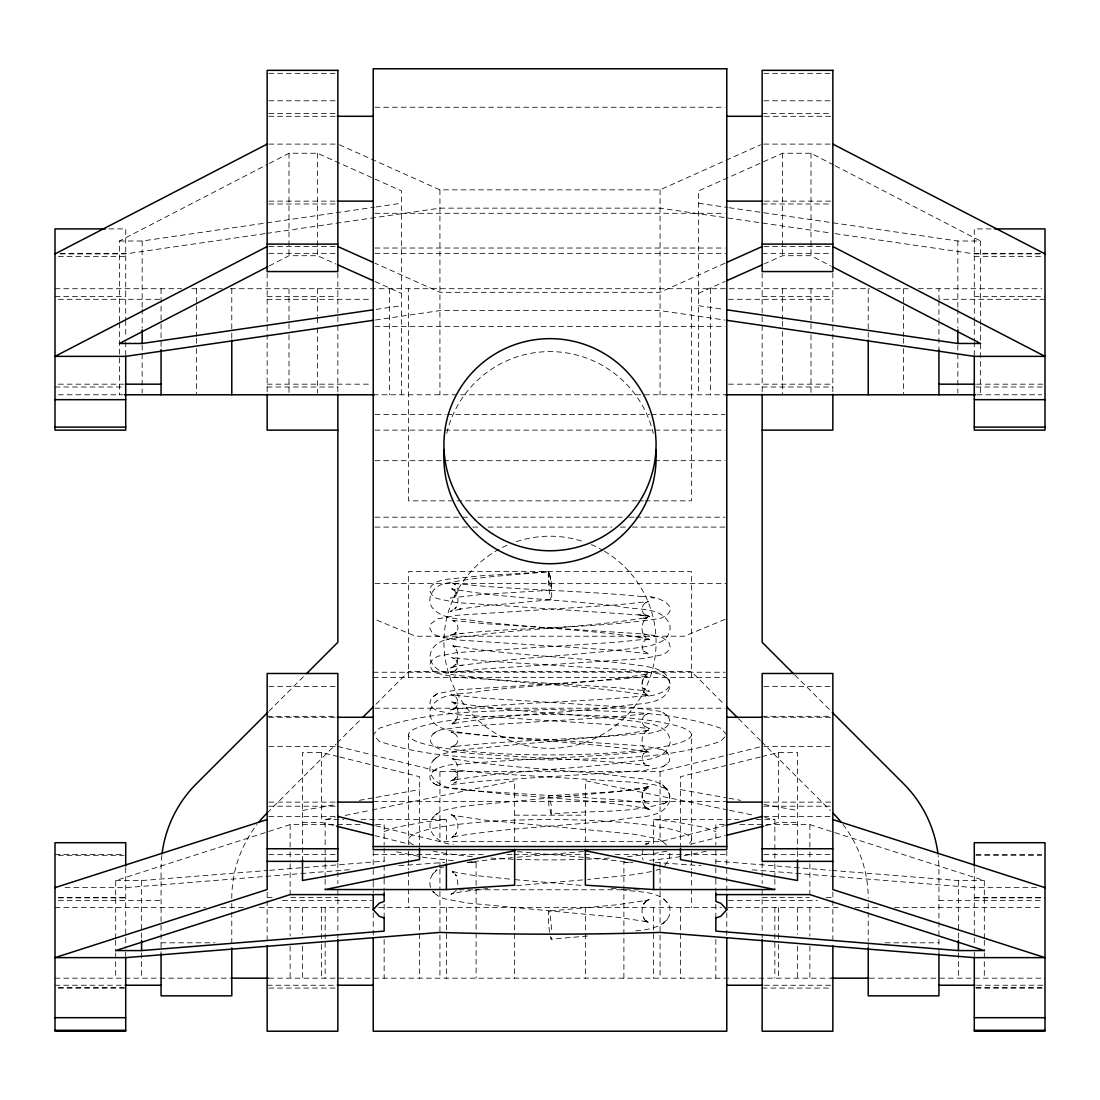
<?xml version="1.0" encoding="UTF-8"?>
<svg xmlns="http://www.w3.org/2000/svg" width="1100" height="1100" viewBox="0 0 1100 1100"><rect width="100%" height="100%" fill="white"/><g stroke="black" fill="none" stroke-linecap="round" stroke-linejoin="round"><path stroke-width="0.75" stroke-dasharray="5 3.75" d="M457.916 884.634L456.967 877.401L455.125 874.197L456.569 875.614L452.526 871.585L454.011 873.029L450.876 871.227L470.291 874.954L513.315 879.491M643.005 849.145L642.111 856.391L643.087 859.939M435.353 871.489L437.099 869.784C431.393 873.799 428.051 881.306 430.884 888.016M644.902 902.454L643.459 903.87L647.529 899.855C641.506 904.379 640.186 913.605 644.82 919.572L643.376 918.17L647.419 922.157L645.934 920.714L649.069 922.501L644.518 921.003L647.859 921.841L616.701 917.18L467.197 903.018L445.225 898.975L440.206 897.325L435.325 893.819M635.8 930.834C649.605 930.105 675.029 924.742 669.158 905.575C659.849 889.254 636.928 893.09 621.308 889.295M434.651 815.691C421.341 828.314 438.776 845.157 453.145 844.236M434.734 759.055C420.269 773.245 441.251 789.607 456.156 788.246C519.86 797.761 584.705 797.844 648.202 808.72L644.848 807.936L649.413 809.435L646.236 807.702L647.721 809.146L643.61 805.173L645.067 806.589C640.31 800.745 641.314 791.464 647.24 786.816L645.769 788.26L648.862 786.418L644.325 787.916L647.652 787.009L616.564 791.656L467.362 805.791L448.772 808.954L440.413 811.401L432.877 817.424M435.325 784.286L445.225 787.696L467.197 790.364L616.701 799.7L649.069 803.22L643.376 800.36L644.82 801.281C641.107 798.49 641.204 792.756 644.902 789.992L643.459 790.928L649.192 788.054L616.798 791.56L548.817 795.685L548.776 805.021L551.183 814.22C588.638 809.793 628.485 814.316 664.62 802.973M551.183 814.22L551.224 804.884L548.817 795.685M664.73 788.246L654.83 784.864L632.844 782.224L483.257 772.874L450.876 769.381L456.569 772.269L455.125 771.348C458.824 774.139 458.824 779.872 455.111 782.65L456.555 781.729L450.849 784.575L483.244 781.055L643.61 770.66L662.998 766.727L669.13 761.764L670.024 756.992L667.191 752.551L662.819 749.732L643.418 745.896L483.381 735.529L451.041 732.05L454.149 733.26L452.678 732.311C457.971 734.374 459.979 741.826 454.987 745.374L456.431 744.439L450.67 747.271L455.235 746.281L451.88 746.804C515.611 739.612 579.947 739.599 643.761 733.301C653.606 734.718 680.102 725.973 665.308 714.037M434.651 732.724C419.98 744.727 446.49 753.362 456.308 751.987C520.08 758.271 584.348 758.285 648.038 765.476L644.683 764.94L649.248 765.93L643.514 763.084L644.957 764.019C641.245 761.255 641.149 755.521 644.82 752.689L643.376 753.624L649.041 750.709L644.49 751.699L647.831 751.121C584.279 758.299 520.149 758.312 456.5 764.582C445.555 763.345 416.405 773.768 437.071 785.414M662.874 804.086C671.976 801.666 672.155 789.594 662.984 787.133M724.776 736.918L720.761 741.276C666.174 760.072 606.994 757.928 550 759.963C493.006 757.928 433.826 760.072 379.239 741.276L373.216 734.745L379.239 728.227C433.826 709.418 493.006 711.562 550 709.527C606.994 711.562 666.174 709.418 720.761 728.227L726.784 734.745M645.123 615.67L648.519 616.096L637.629 614.666L649.701 616.66L643.775 613.993L645.219 614.928C640.09 611.641 641.658 604.092 646.938 601.893L645.466 602.841L648.546 601.562L616.344 604.931L456.995 615.271L437.498 618.929L431.049 623.7L429.797 628.402L432.314 632.899L436.576 635.8L455.978 639.87L617.1 650.32L649.605 653.936L643.706 651.227L645.15 652.163C640.035 648.835 641.699 641.3 647.006 639.169L645.521 640.118L648.615 638.866L616.399 642.263L456.913 652.602L437.429 656.329L431.021 661.141L429.811 665.871L432.369 670.34L436.645 673.227L456.046 677.229L617.031 687.665L649.536 691.254L643.665 688.49L645.109 689.425C640.049 686.029 641.781 678.521 647.102 676.418L645.618 677.366L648.711 676.129L616.467 679.566L456.816 689.92L437.36 693.701L431.021 698.569L429.866 703.312L432.493 707.781L436.769 710.641L456.156 714.615L616.949 725.037L649.413 728.599L643.61 725.794L645.067 726.715C640.035 723.223 641.946 715.756 647.24 713.666L645.769 714.615L648.862 713.405L616.564 716.87L467.362 726.192L440.413 729.891L432.877 733.865M454.905 708.07L456.349 707.135L452.224 709.747C459.181 707.52 459.841 697.675 452.829 695.035L454.314 695.984L451.22 694.774L483.491 698.211L632.569 707.534L659.505 711.232L667.081 715.179M664.744 865.521L669.13 859.691L670.024 852.445M268.95 711.178L305.222 674.919M267.149 812.996L336.05 744.095M337.246 742.885L361.433 718.713M375.939 704.206L408.567 671.564L691.433 671.564L724.061 704.206M456.555 889.941L452.499 893.929L453.984 892.485L450.849 894.245L459.772 892.031L489.926 888.223M435.627 758.244L440.564 754.834L445.555 753.197L467.486 749.251L616.467 735.144L647.501 730.51L644.174 731.431L648.711 729.946L645.618 731.803L647.102 730.372C641.19 735.034 640.296 744.329 645.109 750.09L643.665 748.674L649.536 752.854L644.957 751.355L648.34 752.111C588.335 741.867 527.148 741.084 466.812 733.205C453.351 731.308 428.587 729.933 429.935 710.737C436.672 690.442 464.406 695.406 480.7 691.144C536.181 684.626 592.322 683.471 647.405 673.998L644.077 674.96L648.615 673.475L645.521 675.373L647.006 673.929C641.135 678.631 640.255 687.926 645.15 693.632L643.706 692.216L649.605 696.314L645.04 694.815L648.436 695.516C592.776 685.946 536.058 684.777 480.013 678.191C463.842 674.107 435.105 678.783 429.797 657.621C431.709 633.861 464.228 638.577 480.755 634.562C536.181 628.045 592.281 626.904 647.322 617.43L644.009 618.447L648.546 616.962L645.466 618.901L646.938 617.471C641.135 622.243 640.283 631.524 645.219 637.216L643.775 635.8L649.701 639.829L637.629 636.817L640.75 637.423C587.414 629.819 533.473 627.619 479.944 621.638C464.337 618.104 443.726 621.197 432.286 607.75C425.054 597.548 434.899 584.719 445.83 583.316C479.751 576.414 514.498 575.094 548.873 571.67L551.293 581.419L551.127 590.191L482.804 594.344L450.23 598.015L456.17 595.375L454.712 596.31C459.855 593.051 458.37 585.489 453.09 583.248L454.561 584.196L451.509 582.904L456.033 583.88L452.719 583.192C516.959 590.507 581.817 590.219 646.099 596.984M435.518 814.852L437.25 813.161M432.754 874.06L434.527 872.327M662.874 923.821L664.62 922.116M665.459 921.25L667.246 919.518M432.946 760.787L437.36 756.553M437.36 693.701L432.946 696.493M435.518 732.174L437.25 731.046M432.754 771.251L434.527 770.11M435.353 769.546L437.099 768.433M662.998 766.727L664.744 765.614M665.541 765.023L667.315 763.881M665.459 802.395L667.246 801.254M646.965 844.154L649.041 842.944L644.49 844.442M646.044 901.312L649.192 899.511L644.641 901.01L647.982 900.157L616.798 904.819L548.817 911.089M119.446 321.214L119.446 241.01L267.795 164.216M269.321 163.433L288.998 153.244L317.446 153.244L401.5 190.933L401.5 394.776M269.321 265.884L288.998 255.709L317.446 255.709L336.119 264.069M339.405 144.787L439.931 189.846L660.069 189.846L760.595 144.787M833.718 165L811.003 153.244L782.554 153.244L698.5 190.933L698.5 394.776M725.024 263.189L660.069 292.311L439.931 292.311L374.976 263.189M698.5 293.384L724.969 281.518M763.881 264.069L782.554 255.709L811.003 255.709L830.679 265.884M725.216 619.3L684.393 636.212L415.607 636.212L374.784 619.3M453.709 708.785L450.519 709.926L455.098 708.936L451.715 709.445C515.556 702.24 579.975 702.226 643.899 695.929C653.757 697.373 680.24 688.49 665.252 676.651M384.147 831.518L396.894 827.131L424.999 821.906L446.394 819.569L446.394 843.466M706.282 851.249L675.001 857.56L646.717 860.668M454.933 666.559L450.354 668.071L456.266 664.001L454.822 665.418C459.745 659.725 458.865 650.444 453.035 645.714L454.506 647.144L451.426 645.232L455.95 646.717L452.636 645.714C512.05 655.861 572.646 656.631 632.39 664.441C645.879 666.669 670.12 667.081 670.202 686.015C664.812 707.107 636.13 702.377 619.96 706.489C563.942 713.075 507.251 714.23 451.605 723.814L455.001 723.085L450.422 724.584L456.321 720.445L454.864 721.848C459.731 716.114 458.837 706.832 452.953 702.158L454.438 703.587L451.344 701.717L455.881 703.202L452.554 702.254C512.023 712.401 572.66 713.185 632.459 720.995C646.002 723.14 670.244 723.8 670.161 742.761C664.648 763.785 636.048 758.973 619.905 763.111C563.942 769.697 507.293 770.852 451.715 780.423L455.098 779.639L450.519 781.151L453.709 779.419L452.224 780.876L456.349 776.916L454.905 778.332C459.69 772.53 458.755 763.249 452.829 758.588L454.314 760.031L451.22 758.175L455.757 759.674L452.43 758.753C507.609 768.254 563.846 769.395 619.424 775.94C635.814 779.845 668.58 775.5 670.092 799.466C664.441 820.421 635.979 815.581 619.809 819.747C563.929 826.32 507.375 827.475 451.88 837.018L455.235 836.22L450.67 837.719L453.832 835.973L452.348 837.416L456.431 833.442L454.987 834.845C459.69 828.96 458.631 819.692 452.678 815.059L454.149 816.503L451.041 814.674L455.592 816.173L452.265 815.279L483.381 819.94L632.706 834.075L654.665 838.062L659.67 839.699L664.565 843.164M440.234 868.01L444.001 866.786M656.109 870.265L659.876 869.041M115.692 938.63L115.692 880.577L290.125 824.601L360.223 824.601M645.604 844.14L647.831 843.562L644.737 844.181M372.433 754.985L439.931 771.65L660.069 771.65L727.567 754.985M729.218 754.572L762.149 746.446M760.21 757.006L680.487 776.696L680.487 846.684M761.86 756.594L778.47 752.496L797.5 752.496L797.5 849.777M375.719 825.784L439.931 841.651L660.069 841.651L724.281 825.784M690.456 844.223L725.326 835.615M765.188 825.77L778.47 822.484L797.5 822.484M454.933 634.301L450.354 635.291L456.266 632.61L454.822 633.545C459.951 630.245 458.329 622.696 453.035 620.538L454.506 621.486L451.426 620.221L483.629 623.604L643.046 633.944L662.544 637.629L668.965 642.428L670.202 647.13L667.659 651.612L663.396 654.514L643.995 658.543L482.928 668.993L450.422 672.595L456.321 669.859L454.864 670.794C459.965 667.439 458.274 659.904 452.953 657.786L454.438 658.735L451.344 657.498L483.574 660.921L632.459 670.216L659.381 673.888L667.026 677.793M325.146 862.235L325.146 819.569L335.197 817.506M345.262 815.444L370.425 810.287M372.103 809.944L514.649 780.739L514.649 844.209M445.72 639.98L449.116 639.306M453.86 638.357L456.995 637.725M451.536 667.246L462.426 665.06M651.516 871.571L632.871 874.747L587.579 879.491M302.5 810.48L335.926 804.526M359.329 800.346L374.385 797.665M376.049 797.376L419.513 789.621M459.291 665.679C517.014 657.456 575.438 655.572 633.284 648.312C646.814 646.511 671.591 644.82 670.024 625.598C663.176 605.413 635.442 610.692 619.204 606.265C563.805 599.748 507.746 598.606 452.719 589.132L456.033 590.178L451.509 588.692L454.561 590.659L453.09 589.215C458.851 594.027 459.676 603.322 454.712 609.001L456.17 607.585L450.23 611.586L462.316 608.575L459.195 609.166L482.804 606.031L551.127 599.734A14.094 1.224 85.1 0 0 550.536 579.232A14.094 1.224 85.1 0 0 548.322 578.16A14.094 1.224 85.1 0 0 551.127 599.734M119.446 241.01L142.161 241.01L374.385 207.199M376.076 206.951L401.5 203.252M264.99 233.626L125.716 253.907L60.046 253.907M266.681 233.379L439.931 208.147L660.069 208.147L829.923 232.884M376.076 309.403L401.5 305.704M375.389 320.004L439.931 310.613L660.069 310.613L724.611 320.004M451.536 634.755L462.426 633.311M467.211 862.372L472.161 861.768M473.811 861.575L480.397 860.777M482.089 860.612L512.476 857.629M459.291 633.724C526.13 626.519 593.931 628.705 660.385 618.379C685.561 608.053 655.971 594.275 642.964 596.585M517.357 857.189L583.371 851.482M516.587 885.638L585.942 879.643M587.51 936.031L551.183 939.18M115.692 880.577L141.584 880.577L268.001 870.444M269.706 870.306L384.147 861.121M349.415 869.688L125.716 887.645L63.415 887.645M398.942 865.714L444.854 862.428M623.893 978.175L623.893 862.428L628.732 862.139M514.649 815.183L585.351 815.183M268.826 73.343L336.174 73.343M763.826 73.343L831.174 73.343M268.826 100.787L336.174 100.787M763.826 100.787L832.851 100.787M374.935 107.236L725.065 107.236M268.826 113.465L336.174 113.465M762.149 113.465L831.174 113.465M268.854 116.297L335.582 116.297M764.418 116.297L831.146 116.297M268.826 144.1L336.174 144.1M763.826 144.1L832.851 144.1M268.854 201.135L335.582 201.135M764.418 201.135L831.146 201.135M268.826 203.981L337.851 203.981M762.149 203.981L831.174 203.981M374.935 213.29L725.065 213.29M108.873 228.91L125.716 228.91L125.716 319.11M991.128 228.91L974.284 228.91L974.284 319.11M729.011 207.694L957.839 241.01L980.554 241.01L980.554 324.637M268.826 246.551L336.174 246.551M763.826 246.551L832.851 246.551M374.935 248.022L725.065 248.022M60.046 253.344L125.716 253.344M268.826 253.344L337.851 253.344M374.935 253.344L726.784 253.344M762.149 253.344L832.851 253.344M974.284 253.344L1043.322 253.344M1039.954 253.907L974.284 253.907L831.614 233.131M58.369 256.355L125.716 256.355M974.284 256.355L1041.631 256.355M55 288.709L181.665 288.709M191.867 288.709L222.2 288.709M230.45 288.709L869.55 288.709M877.8 288.709L908.133 288.709M918.335 288.709L1041.631 288.709M55 296.478L125.716 296.478M267.149 296.478L337.851 296.478M762.149 296.478L832.851 296.478M974.284 296.478L1045 296.478M58.424 299.31L161.067 299.31M267.149 299.31L371.498 299.31M728.503 299.31L832.851 299.31M1045 299.31L938.933 299.31L938.933 288.709M374.935 326.48L725.065 326.48M58.424 384.175L123.434 384.175M267.149 384.175L371.498 384.175M728.503 384.175L832.851 384.175M976.566 384.175L1045 384.175M55 386.994L124.025 386.994M267.149 386.994L337.851 386.994M762.149 386.994L832.851 386.994M975.975 386.994L1045 386.994M58.369 394.776L122.87 394.776M373.216 394.776L726.784 394.776M977.13 394.776L1041.631 394.776M374.935 414.507L445.308 414.507M447.013 414.507L649.55 414.507M651.269 414.507L725.065 414.507M374.935 430.127L725.065 430.127M374.935 460.694L441.87 460.694M443.589 460.694L652.987 460.694M654.692 460.694L725.065 460.694M636.982 500.844L408.567 500.844L408.567 288.709M638.619 500.844L643.5 500.844M645.123 500.844L691.433 500.844L691.433 288.709M374.935 517.192L460.749 517.192M462.467 517.192L471.047 517.192M477.909 517.192L622.091 517.192M628.952 517.192L634.109 517.192M635.814 517.192L725.065 517.192M374.935 527.079L471.047 527.079M472.766 527.079L479.627 527.079M488.207 527.079L611.793 527.079M620.373 527.079L630.671 527.079M632.39 527.079L726.784 527.079M374.935 583.564L726.784 583.564M373.216 672.237L725.065 672.237M373.216 677.627L726.784 677.627M268.826 686.386L336.174 686.386M763.826 686.386L831.174 686.386M374.935 708.207L725.065 708.207M267.149 716.32L336.174 716.32M762.149 716.32L831.174 716.32M268.854 717.282L335.582 717.282M764.418 717.282L831.146 717.282M268.826 746.446L336.174 746.446M763.826 746.446L831.174 746.446M338.14 756.594L321.53 752.496L302.5 752.496L302.5 860.008M373.216 801.378L726.784 801.378M268.854 802.12L335.582 802.12M764.418 802.12L831.146 802.12M268.826 806.204L336.174 806.204M763.826 806.204L831.174 806.204M268.826 816.434L336.174 816.434M763.826 816.434L831.174 816.434M325.146 819.569L343.929 819.569M361.006 819.569L446.394 819.569M653.606 843.466L653.606 819.569L738.994 819.569M756.071 819.569L774.854 819.569L774.854 862.235M302.5 822.484L321.53 822.484L334.812 825.77M375.609 824.601L384.147 824.601L384.147 845.089M724.391 824.601L715.852 824.601L715.852 845.089M739.777 824.601L809.875 824.601L984.308 880.577L984.308 938.63M55 854.425L124.025 854.425M268.826 854.425L336.174 854.425M373.216 854.425L484.784 854.425M507.086 854.425L512.243 854.425M513.961 854.425L582.615 854.425M584.334 854.425L592.914 854.425M615.216 854.425L726.784 854.425M763.826 854.425L832.851 854.425M975.975 854.425L1041.631 854.425M58.369 855.319L124.025 855.319M975.975 855.319L1041.631 855.319M467.885 862.428L476.107 862.428L476.107 978.175M623.893 862.428L632.115 862.428M655.146 862.428L701.058 865.714M831.999 870.444L958.416 880.577L984.308 880.577M1036.585 887.645L974.284 887.645L750.585 869.688M459.03 889.776L640.97 889.776M58.369 897.559L125.716 897.559M267.149 897.559L273.873 897.559M290.716 897.559L337.851 897.559M762.149 897.559L809.284 897.559M826.128 897.559L832.851 897.559M974.284 897.559L1041.631 897.559M58.369 897.875L125.716 897.875M974.284 897.875L1045 897.875M58.424 900.378L161.067 900.378M282.535 900.378L371.498 900.378M728.503 900.378L817.465 900.378M938.933 900.378L1041.576 900.378M55 907.459L205.549 907.459M220.949 907.459L244.901 907.459M259.339 907.459L372.034 907.459M378.689 907.459L721.311 907.459M727.966 907.459L840.661 907.459M855.099 907.459L879.051 907.459M894.451 907.459L1041.631 907.459M161.067 942.81L214.954 942.81M885.046 942.81L938.933 942.81M55 978.175L230.45 978.175M268.826 978.175L832.851 978.175M869.55 978.175L1045 978.175M55 985.242L123.434 985.242M267.149 985.242L335.582 985.242M764.418 985.242L832.851 985.242M976.566 985.242L1045 985.242M58.369 987.745L124.025 987.745M975.975 987.745L1041.631 987.745M58.369 988.075L125.716 988.075M268.826 988.075L336.174 988.075M762.149 988.075L831.174 988.075M975.975 988.075L1045 988.075M471.268 862.139L476.107 862.428M715.852 861.121L830.294 870.306M583.44 857.367L514.03 851.359M514.979 879.643L582.67 885.5M585.062 857.505L624.938 861.616M640.75 615.065L455.895 602.539L436.521 598.414L432.286 595.485L429.825 590.961L431.131 586.245L433.139 584.224L437.607 581.501L445.83 579.356L480.837 575.822L548.873 571.67L548.707 580.456L551.127 590.191M611.188 888.209L619.658 889.089M653.606 819.569L675.001 821.906L703.106 827.131L715.852 831.518M453.283 860.668L424.999 857.56L393.717 851.249M650.829 597.63L654.225 598.07M643.046 633.944L646.181 634.37M650.925 634.989L654.321 635.456M698.5 203.252L727.32 207.446M698.5 305.704L723.924 309.403M629.805 862.194L632.803 862.648M680.487 789.621L727.293 797.968M728.97 798.27L740.671 800.346M764.074 804.526L797.5 810.48M727.898 809.944L585.351 780.739L585.351 844.209M729.575 810.287L754.737 815.444M764.803 817.506L774.854 819.569M337.851 746.446L370.783 754.572M339.79 757.006L419.513 776.696L419.513 846.684M374.674 835.615L409.544 844.223M375.031 281.518L401.5 293.384M835.23 165.784L980.554 241.01M662.599 675.015L664.331 676.129M662.681 712.374L664.428 713.487M662.819 749.732L664.565 750.86M665.404 751.41L667.191 752.551M665.541 788.81L667.329 789.965M432.726 782.567L434.514 783.709M665.308 787.366L667.081 789.099M662.681 784.85L664.428 786.555M667.329 902.412L662.984 898.122M434.514 892.939L432.726 891.206L437.071 895.51M662.819 841.459L667.191 845.735M794.777 674.919L831.05 711.178M738.567 718.713L760.334 740.465M761.544 741.675L830.445 810.576M984.308 940.335L984.308 951.225M984.308 952.916L984.308 978.175M980.554 326.343L980.554 394.776M974.284 320.678L974.284 340.106M974.284 341.743L974.284 356.359M974.284 867.68L974.284 944.79M974.284 952.119L974.284 957.633M958.416 880.577L958.416 939.441M958.416 952.916L958.416 978.175M957.839 241.01L957.839 307.615M957.839 309.238L957.839 328.103M957.839 345.166L957.839 393.071M938.933 300.685L938.933 319.495M938.933 320.526L938.933 348.604M938.933 953.109L938.933 869.069A120.711 120.711 0 0 0 938.162 855.539M903.567 288.709L903.567 304.095M903.567 305.814L903.567 336.614M903.567 338.319L903.567 346.871M903.567 348.59L903.567 394.776M868.216 288.709L868.216 338.319M868.216 903.485L868.216 941.105M868.216 942.81L868.216 947.952M832.851 272.993L832.851 393.071M832.851 891.963L832.851 899.099M832.851 900.611L832.851 941.174M811.003 153.244L811.003 255.709M811.003 288.709L811.003 333.19M811.003 334.895L811.003 394.776M809.875 824.601L809.875 850.218M809.875 851.923L809.875 862.166M809.875 863.871L809.875 894.602M809.875 907.459L809.875 936.072M809.875 946.179L809.875 978.175M797.5 851.455L797.5 860.008M797.5 907.459L797.5 934.395M797.5 946.179L797.5 978.175M782.554 153.244L782.554 255.709M782.554 288.709L782.554 319.495M782.554 321.214L782.554 329.766M782.554 331.471L782.554 394.776M778.47 752.496L778.47 822.484M778.47 907.459L778.47 942.81M778.47 944.501L778.47 978.175M774.854 863.954L774.854 877.607M774.854 879.312L774.854 889.556M774.854 907.459L774.854 978.175M762.149 272.993L762.149 394.776M762.149 862.977L762.149 883.63M762.149 890.299L762.149 937.915M726.784 850.905L726.784 892.567M726.784 912.725L726.784 935.784M715.852 850.3L715.852 878.68M715.852 879.23L715.852 894.602M715.852 904.282L715.852 917.95M715.852 939.441L715.852 978.175M710.421 288.709L710.421 394.776M691.433 677.627L691.433 571.56L408.567 571.56L408.567 677.627M691.433 734.745A141.433 20.171 0 0 1 479.284 752.221A141.433 20.171 0 0 1 479.284 717.282A141.433 20.171 0 0 1 691.433 734.745L691.433 844.154M691.433 851.001L691.433 869.811M691.433 871.53L691.433 907.459M680.487 907.459L680.487 978.175M660.069 189.846L660.069 394.776M660.069 771.65L660.069 841.651M660.069 862.428L660.069 867.556M660.069 869.261L660.069 889.749M660.069 891.454L660.069 978.175M653.606 850.286L653.606 862.235M653.606 907.459L653.606 978.175M585.351 907.459L585.351 978.175M514.649 907.459L514.649 978.175M446.394 850.286L446.394 862.235M446.394 907.459L446.394 978.175M439.931 189.846L439.931 394.776M439.931 771.65L439.931 841.651M439.931 862.428L439.931 867.556M439.931 869.261L439.931 889.749M439.931 891.454L439.931 978.175M419.513 907.459L419.513 978.175M408.567 734.745L408.567 844.154M408.567 851.001L408.567 869.811M408.567 871.53L408.567 907.459M389.579 288.709L389.579 394.776M384.147 847.949L384.147 878.68M384.147 879.23L384.147 894.602M384.147 904.282L384.147 917.95M384.147 939.441L384.147 978.175M373.216 850.905L373.216 868.56M373.216 869.577L373.216 881.361M373.216 882.049L373.216 892.567M373.216 912.725L373.216 935.261M337.851 272.993L337.851 394.776M337.851 862.977L337.851 883.63M337.851 890.299L337.851 937.915M325.146 863.954L325.146 877.607M325.146 879.312L325.146 889.556M325.146 907.459L325.146 978.175M321.53 752.496L321.53 822.484M321.53 907.459L321.53 942.81M321.53 944.501L321.53 978.175M317.446 153.244L317.446 255.709M317.446 288.709L317.446 316.071M317.446 317.79L317.446 326.343M317.446 328.048L317.446 393.071M302.5 907.459L302.5 934.395M302.5 946.179L302.5 978.175M290.125 824.601L290.125 850.218M290.125 851.923L290.125 862.166M290.125 863.871L290.125 894.602M290.125 907.459L290.125 936.072M290.125 946.179L290.125 978.175M288.998 153.244L288.998 255.709M288.998 288.709L288.998 333.19M288.998 334.895L288.998 393.071M267.149 272.993L267.149 393.071M267.149 891.963L267.149 899.099M267.149 900.611L267.149 941.242M231.784 288.709L231.784 331.471M231.784 333.163L231.784 338.319M231.784 903.485L231.784 942.81M196.433 288.709L196.433 304.095M196.433 305.814L196.433 336.614M196.433 338.319L196.433 346.871M196.433 348.59L196.433 394.776M161.067 288.709L161.067 322.919M161.067 323.936L161.067 348.604M161.067 956.532L161.067 869.069A120.711 120.711 0 0 1 161.838 855.539M142.161 241.01L142.161 307.615M142.161 309.238L142.161 328.103M142.161 345.166L142.161 393.071M141.584 880.577L141.584 939.441M141.584 952.916L141.584 978.175M125.716 320.499L125.716 337.576M125.716 341.743L125.716 356.359M125.716 867.68L125.716 948.173M125.716 952.119L125.716 957.633M119.446 322.919L119.446 394.776M115.692 940.335L115.692 951.225M115.692 952.916L115.692 978.175M551.65 937.282A14.094 1.224 85.1 0 1 549.973 935.096M549.546 932.223A14.094 1.224 85.1 0 1 548.295 914.43A14.094 1.224 85.1 0 1 549.862 914.334A14.094 1.224 85.1 0 1 551.65 932.085M446.751 433.359A106.067 106.054 0 0 1 653.249 433.359M231.784 898.356A120.711 120.711 0 0 1 257.07 824.423M842.93 824.423A120.711 120.711 0 0 1 868.216 898.356M666.875 851.098A141.433 20.171 0 0 1 627.688 856.598M609.235 858.055A141.433 20.171 0 0 1 516.629 859.334M513.398 859.224A141.433 20.171 0 0 1 490.765 858.055M472.312 856.598A141.433 20.171 0 0 1 433.125 851.098M413.394 844.951A141.433 20.171 0 0 1 546.315 819.569A141.433 20.171 0 0 1 688.325 843.934M604.436 551.237A106.067 106.067 0 0 1 627.66 714.532A106.067 106.067 0 0 1 463.114 703.12A106.067 106.067 0 0 1 508.654 544.596M516.326 541.695A106.067 106.067 0 0 1 583.674 541.695M591.346 544.596A106.067 106.067 0 0 1 603.034 550.413"/><path stroke-width="1.5" d="M384.147 917.95L379.239 916.259L373.216 909.727L379.239 903.196L384.147 901.505L384.147 892.966M726.784 894.286L726.784 909.727L720.761 916.259L715.852 917.95M267.754 712.388L196.433 783.709A120.711 120.711 0 0 0 162.03 853.861M306.433 673.709L337.851 642.276L337.851 394.254M362.643 717.503L373.519 706.626M55 253.907L267.149 144.1M267.149 246.551L55 356.359L125.716 356.359L373.684 320.251M267.795 266.668L119.446 343.475L142.161 343.475L372.68 309.897M726.577 262.501L762.149 246.551M726.523 280.816L762.314 264.77M55 887.645L267.149 819.569M725.931 825.385L762.149 816.434M726.99 835.202L763.524 826.183M514.649 850.726L325.146 889.556L446.394 889.556L514.649 885.17L514.649 849.324M384.147 894.602L290.125 894.602L115.692 950.579L141.584 950.579L384.147 931.109L384.147 917.455M267.149 861.355L337.851 861.355L337.851 673.489L267.149 673.489L267.149 889.556L55 957.633L125.716 957.633L439.931 932.415C513.315 934.753 586.685 934.753 660.069 932.415L974.284 957.633L1045 957.633L832.851 889.556L832.851 673.489L762.149 673.489L762.149 861.355L832.851 861.355M337.288 116.297L373.216 116.297M726.784 116.297L762.713 116.297M337.288 201.135L373.216 201.135M726.784 201.135L762.713 201.135M105.504 228.91L55 228.91L55 430.127L125.716 430.127L125.716 356.359M994.496 228.91L1045 228.91L1045 430.127L974.284 430.127L974.284 356.359L726.316 320.251M267.149 244.104L337.851 244.104M762.149 244.104L832.851 244.104M727.32 309.897L957.839 343.475L980.554 343.475L832.205 266.668M974.284 356.359L1045 356.359L832.851 246.551M125.139 384.175L161.067 384.175M938.933 384.175L974.861 384.175M124.314 394.776L374.138 394.776M725.862 394.776L975.686 394.776M55 399.671L125.716 399.671M974.284 399.671L1045 399.671M55 427.116L125.716 427.116M974.284 427.116L1045 427.116M337.851 430.127L267.149 430.127L267.149 394.254M762.149 430.127L832.851 430.127L832.851 394.254M337.288 717.282L373.216 717.282M726.784 717.282L762.713 717.282M337.288 802.12L373.216 802.12M726.784 802.12L762.713 802.12M373.216 846.532L726.784 846.532M267.149 848.76L337.851 848.76M762.149 848.76L832.851 848.76M585.351 849.324L585.351 885.17L653.606 889.556L774.854 889.556L585.351 850.726M715.852 894.602L809.875 894.602L984.308 950.579L958.416 950.579L715.852 931.109L715.852 917.455M231.22 978.175L268.221 978.175M831.779 978.175L868.78 978.175M125.139 985.242L161.067 985.242M337.288 985.242L373.216 985.242M726.784 985.242L762.713 985.242M938.933 985.242L974.861 985.242M55 1017.692L125.716 1017.692M974.284 1017.692L1045 1017.692M55 1030.301L125.716 1030.301M974.284 1030.301L1045 1030.301M337.851 816.434L374.069 825.385M336.476 826.183L373.01 835.202M832.851 819.569L1045 887.645M337.851 246.551L373.422 262.501M337.686 264.77L373.478 280.816M832.851 144.1L1045 253.907M793.567 673.709L762.149 642.276L762.149 394.254M832.246 712.388L903.567 783.709A120.711 120.711 0 0 1 937.97 853.861M726.481 706.626L737.357 717.503M726.784 909.727L720.761 903.196L715.852 901.505L715.852 892.966M974.284 866.016L974.284 842.71L1045 842.71L1045 1031.209L974.284 1031.209L974.284 957.633M958.416 940.335L958.416 950.579M957.839 329.808L957.839 343.475M938.933 349.58L938.933 394.776M938.933 953.796L938.933 995.844L868.216 995.844L868.216 947.952M868.216 340.024L868.216 394.776M832.851 945.945L832.851 1031.209L762.149 1031.209L762.149 939.469M797.5 859.994L797.5 880.481L680.487 859.609L680.487 848.306M726.784 938.107L726.784 1031.209L373.216 1031.209L373.216 938.107M653.606 863.954L653.606 889.556M446.394 863.954L446.394 889.556M419.513 848.306L419.513 859.609L302.5 880.481L302.5 859.994M373.216 894.286L373.216 909.727M337.851 939.469L337.851 1031.209L267.149 1031.209L267.149 945.945M231.784 340.024L231.784 394.776M231.784 947.952L231.784 995.844L161.067 995.844L161.067 953.796M161.067 349.58L161.067 394.776M142.161 329.808L142.161 343.475M141.584 940.335L141.584 950.579M125.716 866.016L125.716 842.71L55 842.71L55 1031.209L125.716 1031.209L125.716 957.633M655.765 449.529A106.067 106.054 0 0 1 550 563.723A106.067 106.054 0 0 1 444.235 449.529M832.851 812.996A120.711 120.711 0 0 1 840.812 821.769M259.188 821.769A120.711 120.711 0 0 1 267.149 812.996M726.784 68.791L373.216 68.791L373.216 849.626L726.784 849.626L726.784 68.791M337.851 70.331L267.149 70.331L267.149 271.549L337.851 271.549L337.851 70.331M832.851 70.331L762.149 70.331L762.149 271.549L832.851 271.549L832.851 70.331M474.994 519.695A106.067 106.054 0 0 0 652.451 472.161A106.067 106.054 0 0 0 522.541 342.265A106.067 106.054 0 0 0 474.994 519.695"/></g></svg>
